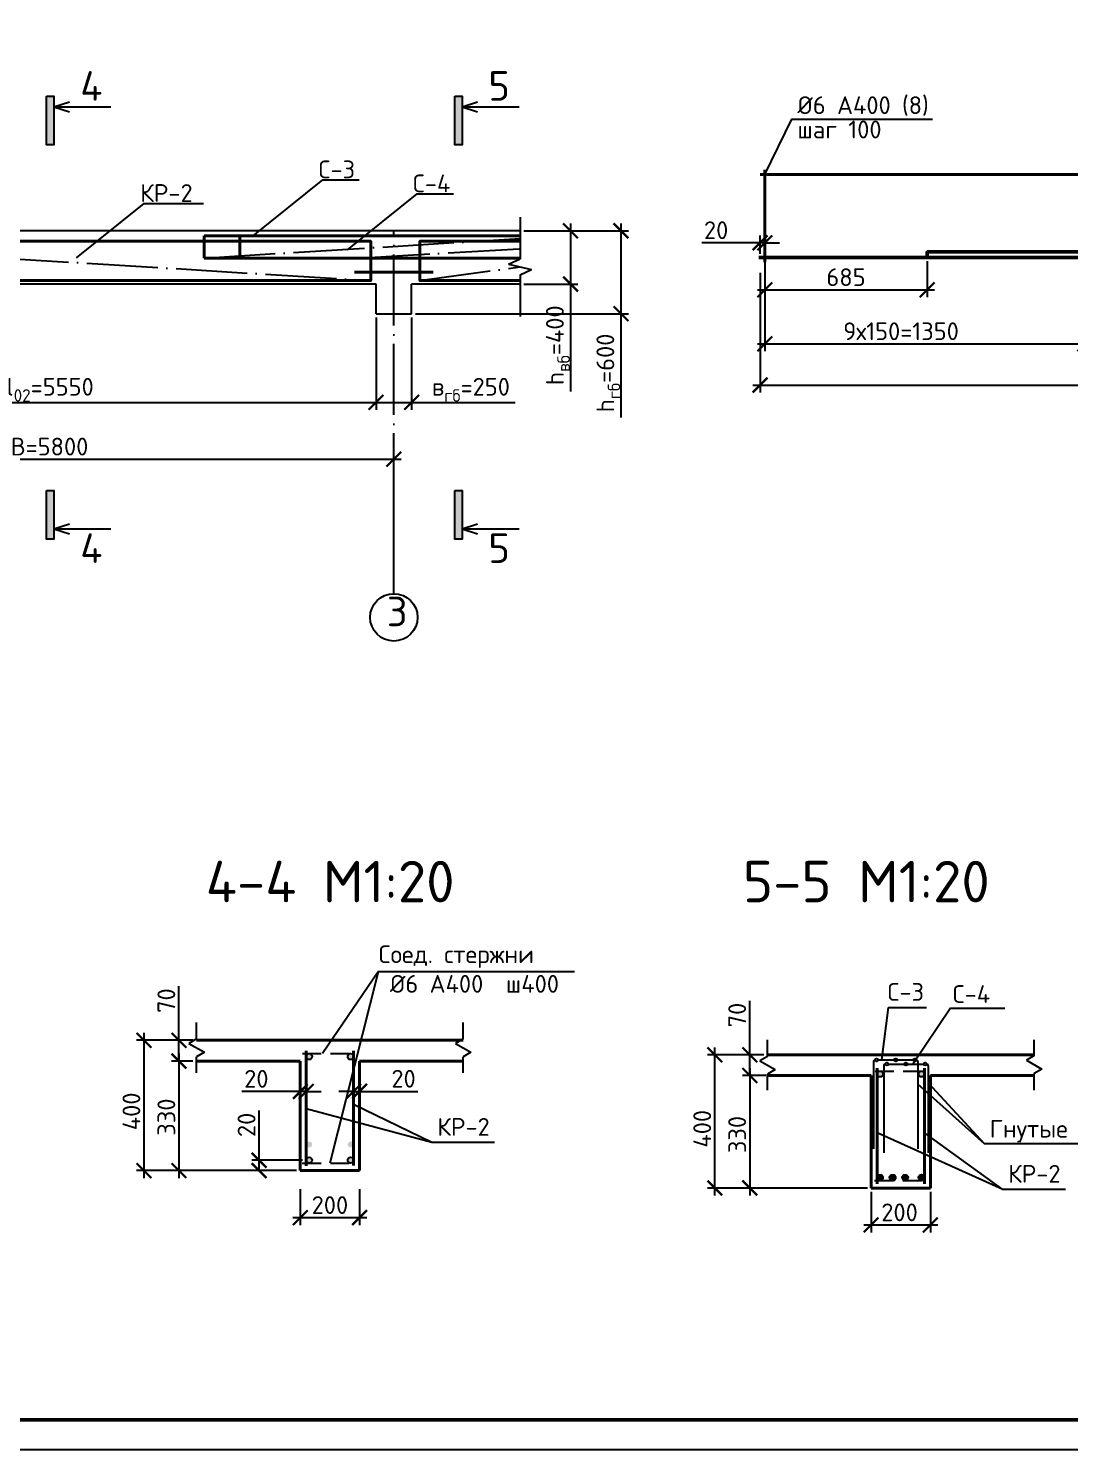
# Model space of a CAD drawing. Header units: millimetres. Extents: x -258556 to -95372, y 16759 to 83599.
# Drawn here: x -127777 to -127601.2, y 41411.4 to 41651.3 of the extents above; entities that cross this region are included whole.
import ezdxf

# ---------------------------------------------------------------- set-up
doc = ezdxf.new("R2010")
doc.units = ezdxf.units.MM
doc.header["$LTSCALE"] = 0.5
doc.linetypes.add('ACAD_ISO04W100', pattern=[30, 24, -3, 0, -3])
doc.linetypes.add('DASHED2', pattern=[9.525, 6.35, -3.175])
for name, color, linetype, lineweight in [('0.25-STAMP', 10, 'Continuous', 25), ('0.3-STAMP', 7, 'Continuous', 30), ('ТОЛСТЫЕ', 1, 'Continuous', 50), ('Толстый', 7, 'Continuous', 40), ('ТОНКИЕе', 7, 'Continuous', 25)]:
    doc.layers.add(name, color=color, linetype=linetype, lineweight=lineweight)
for name, color, linetype in [('оси', 7, 'ACAD_ISO04W100'), ('Пунктир', 7, 'DASHED2'), ('размеры', 7, 'Continuous'), ('текст', 7, 'Continuous'), ('тонкие', 7, 'Continuous'), ('Тонкий', 7, 'Continuous')]:
    doc.layers.add(name, color=color, linetype=linetype)
doc.styles.add('Наклонный3.5', font='isocpeur.ttf', dxfattribs={"height": 3})
doc.dimstyles.new('СТРОИТЕЛЬНЫЙ', dxfattribs={"dimtxt": 3.5, "dimasz": 2.5, "dimexe": 1.25, "dimexo": 0.625, "dimtad": 1, "dimdec": 0, "dimlfac": 100, "dimdsep": 46, "dimtxsty": 'Наклонный3.5', "dimblk1": 'ARCHTICK', "dimblk2": 'ARCHTICK', "dimsah": 1, "dimcen": 0, "dimdle": 1.25, "dimadec": 0, "dimazin": 0, "dimtfac": 0.75, "dimtdec": 0, "dimtmove": 0, "dimatfit": 3, "dimldrblk": 'ARCHTICK', "dimfxl": 1, "dimtolj": 1, "dimtzin": 0, "dimarcsym": 0})

# ---------------------------------------------------------------- blocks, each defined once
blk = doc.blocks.new('_ArchTick')
at = {"color": 0, "linetype": 'ByBlock', "const_width": 0.15}
blk.add_lwpolyline([(-0.5, -0.5), (0.5, 0.5)], dxfattribs=at)
blk = doc.blocks.new('*D913')
at = {"layer": 'Defpoints', "color": 0, "transparency": 16777216}
for p in [(-127828.3, 41603.17), (-127718.3, 41603.17), (-127718.3, 41588.21)]:
    blk.add_point(p, dxfattribs=at)
at = {"layer": 'Тонкий', "color": 0, "lineweight": -2, "transparency": 16777216}
for p, q in [((-127828.3, 41602.55), (-127828.3, 41586.96)), ((-127718.3, 41602.55), (-127718.3, 41586.96)), ((-127829.55, 41588.21), (-127717.05, 41588.21))]:
    blk.add_line(p, q, dxfattribs=at)
at = {"layer": 'Тонкий', "color": 0, "lineweight": -2, "transparency": 16777216, "xscale": 2.5, "yscale": 2.5, "zscale": 2.5, "rotation": 180}
blk.add_blockref('_ArchTick', (-127828.3, 41588.21), dxfattribs=at)
at = {"layer": 'Тонкий', "color": 0, "lineweight": -2, "transparency": 16777216, "xscale": 2.5, "yscale": 2.5, "zscale": 2.5}
blk.add_blockref('_ArchTick', (-127718.3, 41588.21), dxfattribs=at)
at = {"layer": 'Тонкий', "color": 0, "transparency": 16777216, "insert": (-127773.3, 41590.33), "char_height": 3, "attachment_point": 5, "style": 'Наклонный3.5'}
blk.add_mtext('\\A1;l{\\H0.7x;\\S^ 02;\\H1.42857x;=5550}', dxfattribs=at)
blk = doc.blocks.new('*D914')
at = {"layer": 'Defpoints', "color": 0, "transparency": 16777216}
for p in [(-127718.3, 41603.17), (-127712.3, 41603.17), (-127712.3, 41588.21)]:
    blk.add_point(p, dxfattribs=at)
at = {"layer": 'Тонкий', "color": 0, "lineweight": -2, "transparency": 16777216}
for p, q in [((-127718.3, 41602.55), (-127718.3, 41586.96)), ((-127712.3, 41602.55), (-127712.3, 41586.96)), ((-127719.55, 41588.21), (-127712.3, 41588.21)), ((-127712.3, 41588.21), (-127694.8, 41588.21))]:
    blk.add_line(p, q, dxfattribs=at)
at = {"layer": 'Тонкий', "color": 0, "lineweight": -2, "transparency": 16777216, "xscale": 2.5, "yscale": 2.5, "zscale": 2.5, "rotation": 180}
blk.add_blockref('_ArchTick', (-127718.3, 41588.21), dxfattribs=at)
at = {"layer": 'Тонкий', "color": 0, "lineweight": -2, "transparency": 16777216, "xscale": 2.5, "yscale": 2.5, "zscale": 2.5}
blk.add_blockref('_ArchTick', (-127712.3, 41588.21), dxfattribs=at)
at = {"layer": 'Тонкий', "color": 0, "transparency": 16777216, "insert": (-127702.3, 41590.33), "char_height": 3, "attachment_point": 5, "style": 'Наклонный3.5'}
blk.add_mtext('\\A1;в{\\H0.7x;\\S^ гб;}=250', dxfattribs=at)
blk = doc.blocks.new('*D916')
at = {"layer": 'Defpoints', "color": 0, "transparency": 16777216}
for p in [(-127715.3, 41578.62), (-127831.3, 41572.41), (-127715.3, 41567.31)]:
    blk.add_point(p, dxfattribs=at)
at = {"layer": 'Тонкий', "color": 0, "lineweight": -2, "transparency": 16777216}
for p, q in [((-127832.55, 41578.62), (-127714.05, 41578.62)), ((-127831.3, 41573.03), (-127831.3, 41579.87)), ((-127715.3, 41567.94), (-127715.3, 41579.87))]:
    blk.add_line(p, q, dxfattribs=at)
at = {"layer": 'Тонкий', "color": 0, "lineweight": -2, "transparency": 16777216, "xscale": 2.5, "yscale": 2.5, "zscale": 2.5, "rotation": 180}
blk.add_blockref('_ArchTick', (-127831.3, 41578.62), dxfattribs=at)
at = {"layer": 'Тонкий', "color": 0, "lineweight": -2, "transparency": 16777216, "xscale": 2.5, "yscale": 2.5, "zscale": 2.5}
blk.add_blockref('_ArchTick', (-127715.3, 41578.62), dxfattribs=at)
at = {"layer": 'Тонкий', "color": 0, "transparency": 16777216, "insert": (-127773.42, 41580.74), "char_height": 3, "attachment_point": 5, "style": 'Наклонный3.5'}
blk.add_mtext('\\A1;В=5800', dxfattribs=at)
blk = doc.blocks.new('*D924')
at = {"layer": 'Defpoints', "color": 0, "transparency": 16777216}
for p in [(-127694, 41617.17), (-127694, 41608.17), (-127685.47, 41608.17)]:
    blk.add_point(p, dxfattribs=at)
at = {"layer": 'размеры', "color": 0, "lineweight": -2, "transparency": 16777216}
for p, q in [((-127685.47, 41618.42), (-127685.47, 41608.17)), ((-127693.38, 41617.17), (-127684.22, 41617.17)), ((-127693.38, 41608.17), (-127684.22, 41608.17)), ((-127685.47, 41608.17), (-127685.47, 41590.02))]:
    blk.add_line(p, q, dxfattribs=at)
at = {"layer": 'размеры', "color": 0, "lineweight": -2, "transparency": 16777216, "xscale": 2.5, "yscale": 2.5, "zscale": 2.5}
for p, rotation in [((-127685.47, 41617.17), 90), ((-127685.47, 41608.17), 270)]:
    blk.add_blockref('_ArchTick', p, dxfattribs=dict(at, rotation=rotation))
at = {"layer": 'размеры', "color": 0, "transparency": 16777216, "insert": (-127687.6, 41597.85), "char_height": 3, "attachment_point": 5, "rotation": 90, "style": 'Наклонный3.5'}
blk.add_mtext('\\A1;h{\\H0.7x;\\S^ вб;}=400', dxfattribs=at)
blk = doc.blocks.new('*D925')
at = {"layer": 'Defpoints', "color": 0, "transparency": 16777216}
for p in [(-127694, 41617.17), (-127712.3, 41603.17), (-127676.96, 41603.17)]:
    blk.add_point(p, dxfattribs=at)
at = {"layer": 'размеры', "color": 0, "lineweight": -2, "transparency": 16777216}
for p, q in [((-127676.96, 41618.42), (-127676.96, 41603.17)), ((-127693.38, 41617.17), (-127675.71, 41617.17)), ((-127711.67, 41603.17), (-127675.71, 41603.17)), ((-127676.96, 41603.17), (-127676.96, 41585.67))]:
    blk.add_line(p, q, dxfattribs=at)
at = {"layer": 'размеры', "color": 0, "lineweight": -2, "transparency": 16777216, "xscale": 2.5, "yscale": 2.5, "zscale": 2.5}
for p, rotation in [((-127676.96, 41617.17), 90), ((-127676.96, 41603.17), 270)]:
    blk.add_blockref('_ArchTick', p, dxfattribs=dict(at, rotation=rotation))
at = {"layer": 'размеры', "color": 0, "transparency": 16777216, "insert": (-127679.09, 41593.17), "char_height": 3, "attachment_point": 5, "rotation": 90, "style": 'Наклонный3.5'}
blk.add_mtext('\\A1;h{\\H0.7x;\\S^ гб;}=600', dxfattribs=at)
blk = doc.blocks.new('*D933')
at = {"layer": 'Defpoints', "color": 0, "transparency": 16777216}
for p in [(-127652.24, 41478.06), (-127655.22, 41474.56), (-127652.24, 41474.56)]:
    blk.add_point(p, dxfattribs=at)
at = {"layer": 'тонкие', "color": 0, "lineweight": -2, "transparency": 16777216}
for p, q in [((-127655.22, 41478.06), (-127655.22, 41487.18)), ((-127655.22, 41474.56), (-127655.22, 41479.31)), ((-127652.86, 41478.06), (-127656.47, 41478.06)), ((-127652.86, 41474.56), (-127656.47, 41474.56))]:
    blk.add_line(p, q, dxfattribs=at)
at = {"layer": 'тонкие', "color": 0, "lineweight": -2, "transparency": 16777216, "xscale": 2.5, "yscale": 2.5, "zscale": 2.5}
for p, rotation in [((-127655.22, 41478.06), 90), ((-127655.22, 41474.56), 270)]:
    blk.add_blockref('_ArchTick', p, dxfattribs=dict(at, rotation=rotation))
at = {"layer": 'тонкие', "color": 0, "transparency": 16777216, "insert": (-127657.35, 41484.76), "char_height": 3, "attachment_point": 5, "rotation": 90, "style": 'Наклонный3.5'}
blk.add_mtext('\\A1;70', dxfattribs=at)
blk = doc.blocks.new('*D934')
at = {"layer": 'Defpoints', "color": 0, "transparency": 16777216}
for p in [(-127651.89, 41474.56), (-127655.22, 41455.56), (-127634.74, 41455.56)]:
    blk.add_point(p, dxfattribs=at)
at = {"layer": 'тонкие', "color": 0, "lineweight": -2, "transparency": 16777216}
for p, q in [((-127652.52, 41474.56), (-127656.47, 41474.56)), ((-127655.22, 41475.81), (-127655.22, 41454.31)), ((-127635.36, 41455.56), (-127656.47, 41455.56))]:
    blk.add_line(p, q, dxfattribs=at)
at = {"layer": 'тонкие', "color": 0, "lineweight": -2, "transparency": 16777216, "xscale": 2.5, "yscale": 2.5, "zscale": 2.5}
for p, rotation in [((-127655.22, 41474.56), 90), ((-127655.22, 41455.56), 270)]:
    blk.add_blockref('_ArchTick', p, dxfattribs=dict(at, rotation=rotation))
at = {"layer": 'тонкие', "color": 0, "transparency": 16777216, "insert": (-127657.35, 41464.59), "char_height": 3, "attachment_point": 5, "rotation": 90, "style": 'Наклонный3.5'}
blk.add_mtext('\\A1;330', dxfattribs=at)
blk = doc.blocks.new('*D935')
at = {"layer": 'Defpoints', "color": 0, "transparency": 16777216}
for p in [(-127661.12, 41478.06), (-127655.22, 41478.06), (-127635.99, 41455.56)]:
    blk.add_point(p, dxfattribs=at)
at = {"layer": 'тонкие', "color": 0, "lineweight": -2, "transparency": 16777216}
for p, q in [((-127661.12, 41454.31), (-127661.12, 41479.31)), ((-127655.85, 41478.06), (-127662.37, 41478.06)), ((-127636.61, 41455.56), (-127662.37, 41455.56))]:
    blk.add_line(p, q, dxfattribs=at)
at = {"layer": 'тонкие', "color": 0, "lineweight": -2, "transparency": 16777216, "xscale": 2.5, "yscale": 2.5, "zscale": 2.5}
for p, rotation in [((-127661.12, 41478.06), 90), ((-127661.12, 41455.56), 270)]:
    blk.add_blockref('_ArchTick', p, dxfattribs=dict(at, rotation=rotation))
at = {"layer": 'тонкие', "color": 0, "transparency": 16777216, "insert": (-127663.25, 41465.56), "char_height": 3, "attachment_point": 5, "rotation": 90, "style": 'Наклонный3.5'}
blk.add_mtext('\\A1;400', dxfattribs=at)
blk = doc.blocks.new('*D939')
at = {"layer": 'Defpoints', "color": 0, "transparency": 16777216}
for p in [(-127730.09, 41460.25), (-127738.04, 41458.5), (-127731.09, 41458.5)]:
    blk.add_point(p, dxfattribs=at)
at = {"layer": 'тонкие', "color": 0, "lineweight": -2, "transparency": 16777216}
for p, q in [((-127738.04, 41460.25), (-127738.04, 41468.65)), ((-127730.71, 41460.25), (-127739.29, 41460.25)), ((-127738.04, 41458.5), (-127738.04, 41461.5)), ((-127731.71, 41458.5), (-127739.29, 41458.5))]:
    blk.add_line(p, q, dxfattribs=at)
at = {"layer": 'тонкие', "color": 0, "lineweight": -2, "transparency": 16777216, "xscale": 2.5, "yscale": 2.5, "zscale": 2.5}
for p, rotation in [((-127738.04, 41460.25), 90), ((-127738.04, 41458.5), 270)]:
    blk.add_blockref('_ArchTick', p, dxfattribs=dict(at, rotation=rotation))
at = {"layer": 'тонкие', "color": 0, "transparency": 16777216, "insert": (-127740.16, 41466.22), "char_height": 3, "attachment_point": 5, "rotation": 90, "style": 'Наклонный3.5'}
blk.add_mtext('\\A1;20', dxfattribs=at)
blk = doc.blocks.new('*D940')
at = {"layer": 'Defpoints', "color": 0, "transparency": 16777216}
for p in [(-127722.09, 41471.88), (-127721.09, 41471.88), (-127721.09, 41471.88)]:
    blk.add_point(p, dxfattribs=at)
at = {"layer": 'тонкие', "color": 0, "lineweight": -2, "transparency": 16777216}
for p, q in [((-127722.09, 41472.51), (-127722.09, 41473.13)), ((-127721.09, 41472.51), (-127721.09, 41473.13)), ((-127722.09, 41471.88), (-127724.59, 41471.88)), ((-127722.09, 41471.88), (-127721.09, 41471.88)), ((-127721.09, 41471.88), (-127711.24, 41471.88))]:
    blk.add_line(p, q, dxfattribs=at)
at = {"layer": 'тонкие', "color": 0, "lineweight": -2, "transparency": 16777216, "xscale": 2.5, "yscale": 2.5, "zscale": 2.5}
blk.add_blockref('_ArchTick', (-127722.09, 41471.88), dxfattribs=at)
at = {"layer": 'тонкие', "color": 0, "lineweight": -2, "transparency": 16777216, "xscale": 2.5, "yscale": 2.5, "zscale": 2.5, "rotation": 180}
blk.add_blockref('_ArchTick', (-127721.09, 41471.88), dxfattribs=at)
at = {"layer": 'тонкие', "color": 0, "transparency": 16777216, "insert": (-127713.66, 41474.01), "char_height": 3, "attachment_point": 5, "style": 'Наклонный3.5'}
blk.add_mtext('\\A1;20', dxfattribs=at)
blk = doc.blocks.new('*D941')
at = {"layer": 'Defpoints', "color": 0, "transparency": 16777216}
for p in [(-127731.09, 41471.86), (-127731.09, 41471.86), (-127730.09, 41471.86)]:
    blk.add_point(p, dxfattribs=at)
at = {"layer": 'тонкие', "color": 0, "lineweight": -2, "transparency": 16777216}
for p, q in [((-127731.09, 41472.49), (-127731.09, 41473.11)), ((-127730.09, 41472.49), (-127730.09, 41473.11)), ((-127731.09, 41471.86), (-127740.94, 41471.86)), ((-127730.09, 41471.86), (-127731.09, 41471.86)), ((-127730.09, 41471.86), (-127727.59, 41471.86))]:
    blk.add_line(p, q, dxfattribs=at)
at = {"layer": 'тонкие', "color": 0, "lineweight": -2, "transparency": 16777216, "xscale": 2.5, "yscale": 2.5, "zscale": 2.5}
blk.add_blockref('_ArchTick', (-127731.09, 41471.86), dxfattribs=at)
at = {"layer": 'тонкие', "color": 0, "lineweight": -2, "transparency": 16777216, "xscale": 2.5, "yscale": 2.5, "zscale": 2.5, "rotation": 180}
blk.add_blockref('_ArchTick', (-127730.09, 41471.86), dxfattribs=at)
at = {"layer": 'тонкие', "color": 0, "transparency": 16777216, "insert": (-127738.51, 41473.99), "char_height": 3, "width": 5.7, "attachment_point": 5, "style": 'Наклонный3.5'}
blk.add_mtext('\\A1;20', dxfattribs=at)
blk = doc.blocks.new('*D942')
at = {"layer": 'Defpoints', "color": 0, "transparency": 16777216}
for p in [(-127748.59, 41480.5), (-127751.58, 41477), (-127748.59, 41477)]:
    blk.add_point(p, dxfattribs=at)
at = {"layer": 'тонкие', "color": 0, "lineweight": -2, "transparency": 16777216}
for p, q in [((-127751.58, 41480.5), (-127751.58, 41489.62)), ((-127751.58, 41477), (-127751.58, 41481.75)), ((-127749.21, 41480.5), (-127752.83, 41480.5)), ((-127749.21, 41477), (-127752.83, 41477))]:
    blk.add_line(p, q, dxfattribs=at)
at = {"layer": 'тонкие', "color": 0, "lineweight": -2, "transparency": 16777216, "xscale": 2.5, "yscale": 2.5, "zscale": 2.5}
for p, rotation in [((-127751.58, 41480.5), 90), ((-127751.58, 41477), 270)]:
    blk.add_blockref('_ArchTick', p, dxfattribs=dict(at, rotation=rotation))
at = {"layer": 'тонкие', "color": 0, "transparency": 16777216, "insert": (-127753.7, 41487.2), "char_height": 3, "attachment_point": 5, "rotation": 90, "style": 'Наклонный3.5'}
blk.add_mtext('\\A1;70', dxfattribs=at)
blk = doc.blocks.new('*D943')
at = {"layer": 'Defpoints', "color": 0, "transparency": 16777216}
for p in [(-127748.59, 41477), (-127751.58, 41458.5), (-127731.09, 41458.5)]:
    blk.add_point(p, dxfattribs=at)
at = {"layer": 'тонкие', "color": 0, "lineweight": -2, "transparency": 16777216}
for p, q in [((-127749.21, 41477), (-127752.83, 41477)), ((-127751.58, 41478.25), (-127751.58, 41457.25)), ((-127731.71, 41458.5), (-127752.83, 41458.5))]:
    blk.add_line(p, q, dxfattribs=at)
at = {"layer": 'тонкие', "color": 0, "lineweight": -2, "transparency": 16777216, "xscale": 2.5, "yscale": 2.5, "zscale": 2.5}
for p, rotation in [((-127751.58, 41477), 90), ((-127751.58, 41458.5), 270)]:
    blk.add_blockref('_ArchTick', p, dxfattribs=dict(at, rotation=rotation))
at = {"layer": 'тонкие', "color": 0, "transparency": 16777216, "insert": (-127753.7, 41467.53), "char_height": 3, "attachment_point": 5, "rotation": 90, "style": 'Наклонный3.5'}
blk.add_mtext('\\A1;330', dxfattribs=at)
blk = doc.blocks.new('*D944')
at = {"layer": 'Defpoints', "color": 0, "transparency": 16777216}
for p in [(-127757.47, 41480.5), (-127751.31, 41480.5), (-127731.09, 41458.5)]:
    blk.add_point(p, dxfattribs=at)
at = {"layer": 'тонкие', "color": 0, "lineweight": -2, "transparency": 16777216}
for p, q in [((-127757.47, 41457.25), (-127757.47, 41481.75)), ((-127751.93, 41480.5), (-127758.72, 41480.5)), ((-127731.71, 41458.5), (-127758.72, 41458.5))]:
    blk.add_line(p, q, dxfattribs=at)
at = {"layer": 'тонкие', "color": 0, "lineweight": -2, "transparency": 16777216, "xscale": 2.5, "yscale": 2.5, "zscale": 2.5}
for p, rotation in [((-127757.47, 41480.5), 90), ((-127757.47, 41458.5), 270)]:
    blk.add_blockref('_ArchTick', p, dxfattribs=dict(at, rotation=rotation))
at = {"layer": 'тонкие', "color": 0, "transparency": 16777216, "insert": (-127759.6, 41468.5), "char_height": 3, "attachment_point": 5, "rotation": 90, "style": 'Наклонный3.5'}
blk.add_mtext('\\A1;400', dxfattribs=at)
blk = doc.blocks.new('*D945')
at = {"layer": 'Defpoints', "color": 0, "transparency": 16777216}
for p in [(-127731.09, 41456), (-127721.09, 41456), (-127721.09, 41450.56)]:
    blk.add_point(p, dxfattribs=at)
at = {"layer": 'тонкие', "color": 0, "lineweight": -2, "transparency": 16777216}
for p, q in [((-127731.09, 41455.37), (-127731.09, 41449.31)), ((-127721.09, 41455.37), (-127721.09, 41449.31)), ((-127732.34, 41450.56), (-127719.84, 41450.56))]:
    blk.add_line(p, q, dxfattribs=at)
at = {"layer": 'тонкие', "color": 0, "lineweight": -2, "transparency": 16777216, "xscale": 2.5, "yscale": 2.5, "zscale": 2.5, "rotation": 180}
blk.add_blockref('_ArchTick', (-127731.09, 41450.56), dxfattribs=at)
at = {"layer": 'тонкие', "color": 0, "lineweight": -2, "transparency": 16777216, "xscale": 2.5, "yscale": 2.5, "zscale": 2.5}
blk.add_blockref('_ArchTick', (-127721.09, 41450.56), dxfattribs=at)
at = {"layer": 'тонкие', "color": 0, "transparency": 16777216, "insert": (-127726.09, 41452.68), "char_height": 3, "attachment_point": 5, "style": 'Наклонный3.5'}
blk.add_mtext('\\A1;200', dxfattribs=at)
blk = doc.blocks.new('*D958')
at = {"layer": 'Defpoints', "color": 0, "transparency": 16777216}
for p in [(-127652.68, 41618.68), (-127598.68, 41618.68), (-127598.68, 41598.08)]:
    blk.add_point(p, dxfattribs=at)
at = {"layer": 'тонкие', "color": 0, "lineweight": -2, "transparency": 16777216}
for p, q in [((-127652.68, 41618.06), (-127652.68, 41596.83)), ((-127598.68, 41618.06), (-127598.68, 41596.83)), ((-127653.93, 41598.08), (-127597.43, 41598.08))]:
    blk.add_line(p, q, dxfattribs=at)
at = {"layer": 'тонкие', "color": 0, "lineweight": -2, "transparency": 16777216, "xscale": 2.5, "yscale": 2.5, "zscale": 2.5, "rotation": 180}
blk.add_blockref('_ArchTick', (-127652.68, 41598.08), dxfattribs=at)
at = {"layer": 'тонкие', "color": 0, "lineweight": -2, "transparency": 16777216, "xscale": 2.5, "yscale": 2.5, "zscale": 2.5}
blk.add_blockref('_ArchTick', (-127598.68, 41598.08), dxfattribs=at)
at = {"layer": 'тонкие', "color": 0, "transparency": 16777216, "insert": (-127629.69, 41600.21), "char_height": 3, "width": 22.4, "attachment_point": 5, "style": 'Наклонный3.5'}
blk.add_mtext('\\A1;9х150=1350', dxfattribs=at)
blk = doc.blocks.new('*D962')
at = {"layer": 'Defpoints', "color": 0, "transparency": 16777216}
for p in [(-127653.48, 41615.15), (-127652.68, 41615.15), (-127653.48, 41612.68)]:
    blk.add_point(p, dxfattribs=at)
at = {"layer": 'тонкие', "color": 0, "lineweight": -2, "transparency": 16777216}
for p, q in [((-127653.48, 41613.31), (-127653.48, 41616.4)), ((-127652.68, 41615.77), (-127652.68, 41616.4)), ((-127653.48, 41615.15), (-127663.33, 41615.15)), ((-127652.68, 41615.15), (-127653.48, 41615.15)), ((-127652.68, 41615.15), (-127650.18, 41615.15))]:
    blk.add_line(p, q, dxfattribs=at)
at = {"layer": 'тонкие', "color": 0, "lineweight": -2, "transparency": 16777216, "xscale": 2.5, "yscale": 2.5, "zscale": 2.5}
blk.add_blockref('_ArchTick', (-127653.48, 41615.15), dxfattribs=at)
at = {"layer": 'тонкие', "color": 0, "lineweight": -2, "transparency": 16777216, "xscale": 2.5, "yscale": 2.5, "zscale": 2.5, "rotation": 180}
blk.add_blockref('_ArchTick', (-127652.68, 41615.15), dxfattribs=at)
at = {"layer": 'тонкие', "color": 0, "transparency": 16777216, "insert": (-127660.9, 41617.27), "char_height": 3, "attachment_point": 5, "style": 'Наклонный3.5'}
blk.add_mtext('\\A1;20', dxfattribs=at)
blk = doc.blocks.new('*D963')
at = {"layer": 'Defpoints', "color": 0, "transparency": 16777216}
for p in [(-127426.28, 41612.68), (-127653.48, 41610.68), (-127426.28, 41591.13)]:
    blk.add_point(p, dxfattribs=at)
at = {"layer": 'тонкие', "color": 0, "lineweight": -2, "transparency": 16777216}
for p, q in [((-127426.28, 41612.06), (-127426.28, 41589.88)), ((-127653.48, 41610.06), (-127653.48, 41589.88)), ((-127654.73, 41591.13), (-127425.03, 41591.13))]:
    blk.add_line(p, q, dxfattribs=at)
at = {"layer": 'тонкие', "color": 0, "lineweight": -2, "transparency": 16777216, "xscale": 2.5, "yscale": 2.5, "zscale": 2.5, "rotation": 180}
blk.add_blockref('_ArchTick', (-127653.48, 41591.13), dxfattribs=at)
at = {"layer": 'тонкие', "color": 0, "lineweight": -2, "transparency": 16777216, "xscale": 2.5, "yscale": 2.5, "zscale": 2.5}
blk.add_blockref('_ArchTick', (-127426.28, 41591.13), dxfattribs=at)
at = {"layer": 'тонкие', "color": 0, "transparency": 16777216, "insert": (-127541.55, 41593.25), "char_height": 3, "attachment_point": 5, "style": 'Наклонный3.5'}
blk.add_mtext('\\A1;5480', dxfattribs=at)
blk = doc.blocks.new('*D973')
at = {"layer": 'Defpoints', "color": 0, "transparency": 16777216}
for p in [(-127652.68, 41612.68), (-127625.28, 41612.68), (-127625.28, 41607.21)]:
    blk.add_point(p, dxfattribs=at)
at = {"layer": 'размеры', "color": 0, "lineweight": -2, "transparency": 16777216}
for p, q in [((-127652.68, 41612.06), (-127652.68, 41605.96)), ((-127625.28, 41612.06), (-127625.28, 41605.96)), ((-127653.93, 41607.21), (-127624.03, 41607.21))]:
    blk.add_line(p, q, dxfattribs=at)
at = {"layer": 'размеры', "color": 0, "lineweight": -2, "transparency": 16777216, "xscale": 2.5, "yscale": 2.5, "zscale": 2.5, "rotation": 180}
blk.add_blockref('_ArchTick', (-127652.68, 41607.21), dxfattribs=at)
at = {"layer": 'размеры', "color": 0, "lineweight": -2, "transparency": 16777216, "xscale": 2.5, "yscale": 2.5, "zscale": 2.5}
blk.add_blockref('_ArchTick', (-127625.28, 41607.21), dxfattribs=at)
at = {"layer": 'размеры', "color": 0, "transparency": 16777216, "insert": (-127638.98, 41609.34), "char_height": 3, "attachment_point": 5, "style": 'Наклонный3.5'}
blk.add_mtext('\\A1;685', dxfattribs=at)
blk = doc.blocks.new('*D985')
at = {"layer": 'Defpoints', "color": 0, "transparency": 16777216}
for p in [(-127634.74, 41455.56), (-127624.74, 41455.56), (-127624.74, 41449.32)]:
    blk.add_point(p, dxfattribs=at)
at = {"layer": 'тонкие', "color": 0, "lineweight": -2, "transparency": 16777216}
for p, q in [((-127634.74, 41454.93), (-127634.74, 41448.07)), ((-127624.74, 41454.93), (-127624.74, 41448.07)), ((-127635.99, 41449.32), (-127623.49, 41449.32))]:
    blk.add_line(p, q, dxfattribs=at)
at = {"layer": 'тонкие', "color": 0, "lineweight": -2, "transparency": 16777216, "xscale": 2.5, "yscale": 2.5, "zscale": 2.5, "rotation": 180}
blk.add_blockref('_ArchTick', (-127634.74, 41449.32), dxfattribs=at)
at = {"layer": 'тонкие', "color": 0, "lineweight": -2, "transparency": 16777216, "xscale": 2.5, "yscale": 2.5, "zscale": 2.5}
blk.add_blockref('_ArchTick', (-127624.74, 41449.32), dxfattribs=at)
at = {"layer": 'тонкие', "color": 0, "transparency": 16777216, "insert": (-127629.94, 41451.45), "char_height": 3, "attachment_point": 5, "style": 'Наклонный3.5'}
blk.add_mtext('\\A1;200', dxfattribs=at)

msp = doc.modelspace()

# ---------------------------------------------------------------- hatches: boundary and pattern name
at = {"layer": 'тонкие'}
h = msp.add_hatch(color=7, dxfattribs=at)
h.dxf.hatch_style = 1
edge = h.paths.add_edge_path()
edge.add_arc((-127729.58386, 41477.7455), 0.5, 0, 360)
edge = h.paths.add_edge_path()
edge.add_arc((-127722.58967, 41477.7455), 0.5, 0, 360)
h = msp.add_hatch(color=7, dxfattribs=at)
h.dxf.hatch_style = 1
h.paths.add_polyline_path([(-127633.593, 41477.1844, 1), (-127634.093, 41477.1844, 1)])
h.paths.add_polyline_path([(-127631.85696, 41476.48599, 1), (-127632.35696, 41476.48599, 1)])
h.paths.add_polyline_path([(-127630.343, 41477.1844, 1), (-127630.843, 41477.1844)])
h.paths.add_polyline_path([(-127630.843, 41477.1844, 1), (-127630.343, 41477.1844)])
h.paths.add_polyline_path([(-127628.60696, 41476.48599, 1), (-127629.10696, 41476.48599)])
h.paths.add_polyline_path([(-127628.60696, 41476.48599), (-127629.10696, 41476.48599, 1)])
h.paths.add_polyline_path([(-127627.593, 41477.1844, 1), (-127627.093, 41477.1844, 1)])
h.paths.add_polyline_path([(-127625.35696, 41476.48599, 1), (-127625.85696, 41476.48599, 1)])
h = msp.add_hatch(color=7, dxfattribs=at)
h.dxf.hatch_style = 1
h.paths.add_polyline_path([(-127632.737, 41474.80833, 1), (-127633.737, 41474.80833, 1)])
h.paths.add_polyline_path([(-127626.737, 41474.80833, 1), (-127625.737, 41474.80833, 1)])
h = msp.add_hatch(color=7, dxfattribs=at)
h.dxf.hatch_style = 1
edge = h.paths.add_edge_path()
edge.add_arc((-127729.58967, 41462.90196), 0.5, 0, 360)
edge = h.paths.add_edge_path()
edge.add_arc((-127722.58641, 41462.90196), 0.5, 0, 360)
h = msp.add_hatch(color=7, dxfattribs=at)
h.dxf.hatch_style = 1
edge = h.paths.add_edge_path()
edge.add_arc((-127729.58967, 41460.2455), 0.5, 0, 360)
edge = h.paths.add_edge_path()
edge.add_arc((-127722.58641, 41460.2455), 0.5, 0, 360)
h = msp.add_hatch(color=7, dxfattribs=at)
h.dxf.hatch_style = 1
h.paths.add_polyline_path([(-127633.737, 41457.30833, 1), (-127632.737, 41457.30833, 1)])
h = msp.add_hatch(color=7, dxfattribs=at)
h.dxf.hatch_style = 1
h.paths.add_polyline_path([(-127630.61009, 41457.30833, 1), (-127631.61009, 41457.30833, 1)])
h = msp.add_hatch(color=7, dxfattribs=at)
h.dxf.hatch_style = 1
h.paths.add_polyline_path([(-127628.48629, 41457.30833, 1), (-127629.48629, 41457.30833, 1)])
h = msp.add_hatch(color=7, dxfattribs=at)
h.dxf.hatch_style = 1
h.paths.add_polyline_path([(-127625.737, 41457.31534, 1), (-127626.737, 41457.31534, 1)])
at = {"layer": 'Тонкий'}
h = msp.add_hatch(color=7, dxfattribs=at)
h.dxf.hatch_style = 1
h.paths.add_polyline_path([(-127773.90807, 41631.66731), (-127772.66721, 41631.66731), (-127772.66721, 41639.87783), (-127773.90807, 41639.87783)])
h = msp.add_hatch(color=7, dxfattribs=at)
h.dxf.hatch_style = 1
h.paths.add_polyline_path([(-127705.01658, 41631.66731), (-127703.77572, 41631.66731), (-127703.77572, 41639.87783), (-127705.01658, 41639.87783)])
h = msp.add_hatch(color=7, dxfattribs=at)
h.dxf.hatch_style = 1
h.paths.add_polyline_path([(-127773.90807, 41565.1097), (-127772.66721, 41565.1097), (-127772.66721, 41573.32022), (-127773.90807, 41573.32022)])
h = msp.add_hatch(color=7, dxfattribs=at)
h.dxf.hatch_style = 1
h.paths.add_polyline_path([(-127705.01658, 41565.1097), (-127703.77572, 41565.1097), (-127703.77572, 41573.32022), (-127705.01658, 41573.32022)])

# ---------------------------------------------------------------- linework, layer by layer
at = {"layer": '0.25-STAMP', "color": 7}
msp.add_lwpolyline([(-127994.22469, 41411.39759), (-127153.22469, 41411.39759), (-127153.22469, 42005.39759), (-127994.22469, 42005.39759), (-127994.22469, 41411.39759)], dxfattribs=at)
at = {"layer": '0.3-STAMP', "color": 7, "lineweight": 50}
msp.add_lwpolyline([(-127974.22469, 41416.39759), (-127158.22469, 41416.39759), (-127158.22469, 42000.39759), (-127974.22469, 42000.39759), (-127974.22469, 41416.39759)], dxfattribs=at)
at = {"layer": 'оси', "color": 7}
msp.add_line((-127715.3, 41555.89947), (-127715.3, 41617.17278), dxfattribs=at)
at = {"layer": 'Пунктир', "color": 7}
for p, q in [((-127730.73619, 41478.2455), (-127721.40872, 41478.2455)), ((-127634.08269, 41475.30833), (-127625.34608, 41475.30833)), ((-127730.7665, 41459.7455), (-127721.44907, 41459.7455)), ((-127634.16062, 41456.80833), (-127625.29485, 41456.80833))]:
    msp.add_line(p, q, dxfattribs=at)
at = {"layer": 'текст', "color": 7}
msp.add_line((-127684.78466, 41492.04962), (-127717.93875, 41492.04962), dxfattribs=at)
at = {"layer": 'ТОЛСТЫЕ', "color": 7}
for points in [[(-127653.67932, 41612.68247), (-127625.27932, 41612.68247), (-127625.27932, 41613.61677), (-127454.47932, 41613.61677)], [(-127652.67932, 41612.68247), (-127625.27932, 41612.68247), (-127625.27932, 41613.61677)], [(-127652.67932, 41612.68247), (-127598.67932, 41612.68247)], [(-127652.67932, 41612.68247), (-127638.97932, 41612.68247)]]:
    msp.add_lwpolyline(points, dxfattribs=at)
at = {"layer": 'Толстый', "color": 7}
for p, q in [((-127653.47932, 41626.68247), (-127426.27932, 41626.68247)), ((-127652.67932, 41611.88247), (-127652.67932, 41627.48247)), ((-127747.3, 41616.32679), (-127694.00105, 41616.32679)), ((-127747.3, 41616.32679), (-127715.3, 41616.32679)), ((-127747.3, 41616.32679), (-127747.3, 41612.57595)), ((-127741.3, 41616.32679), (-127694.00105, 41616.32679)), ((-127741.3, 41616.32679), (-127741.3, 41612.57595)), ((-127747.3, 41612.57595), (-127694.00105, 41612.57595)), ((-127747.3, 41612.57595), (-127715.3, 41612.57595)), ((-127741.3, 41612.57595), (-127694.00105, 41612.57595)), ((-127426.27932, 41612.68247), (-127653.47932, 41612.68247)), ((-127721.91692, 41610.16893), (-127715.3, 41610.16893)), ((-127715.3, 41610.16893), (-127708.68307, 41610.16893)), ((-127703.58967, 41480.4955), (-127748.58967, 41480.4955)), ((-127731.08967, 41476.9955), (-127748.58967, 41476.9955)), ((-127731.08967, 41458.4955), (-127731.08967, 41476.9955)), ((-127730.08967, 41478.7455), (-127730.08967, 41459.31176)), ((-127722.08967, 41459.36534), (-127722.08967, 41478.7455)), ((-127721.08967, 41458.4955), (-127721.08967, 41476.9955)), ((-127721.08967, 41476.9955), (-127703.58967, 41476.9955)), ((-127607.237, 41478.05833), (-127652.237, 41478.05833)), ((-127634.737, 41474.55833), (-127652.237, 41474.55833)), ((-127634.737, 41455.55833), (-127634.737, 41474.55833)), ((-127633.737, 41475.80833), (-127633.737, 41456.25754)), ((-127625.737, 41456.25754), (-127625.737, 41475.80833)), ((-127624.737, 41455.55833), (-127624.737, 41474.55833)), ((-127624.737, 41474.55833), (-127607.237, 41474.55833)), ((-127731.08967, 41458.4955), (-127721.08967, 41458.4955)), ((-127634.737, 41455.55833), (-127624.737, 41455.55833))]:
    msp.add_line(p, q, dxfattribs=at)
msp.add_lwpolyline([(-127827.39084, 41615.40121), (-127719.20447, 41615.40121), (-127719.20447, 41608.76939), (-127827.39084, 41608.76939)], close=True, dxfattribs=at)
msp.add_lwpolyline([(-127694.00105, 41608.76939), (-127710.91001, 41608.76939), (-127710.91001, 41615.40121), (-127694.00105, 41615.40121)], dxfattribs=at)
at = {"layer": 'тонкие', "color": 7}
for p, q in [((-127717.93875, 41492.04962), (-127727.32365, 41478.2455)), ((-127631.84471, 41486.02485), (-127632.96224, 41477.1844)), ((-127631.84471, 41486.02485), (-127625.41613, 41486.02485)), ((-127621.3388, 41485.92278), (-127627.71475, 41476.48599)), ((-127621.3388, 41485.92278), (-127612.18445, 41485.92278)), ((-127748.58967, 41480.7254), (-127748.58967, 41483.4955)), ((-127703.58967, 41480.7254), (-127703.58967, 41483.4955)), ((-127748.58967, 41480.7254), (-127749.88971, 41479.97715)), ((-127749.88971, 41479.97715), (-127747.27972, 41478.49799)), ((-127703.58967, 41480.7254), (-127704.88971, 41479.97715)), ((-127704.88971, 41479.97715), (-127702.27972, 41478.49799)), ((-127652.237, 41477.78824), (-127652.237, 41480.55833)), ((-127607.237, 41477.88051), (-127607.237, 41480.55833)), ((-127747.27972, 41478.49799), (-127748.58967, 41477.72988)), ((-127748.58967, 41474.9955), (-127748.58967, 41477.72988)), ((-127702.27972, 41478.49799), (-127703.58967, 41477.72988)), ((-127703.58967, 41474.9955), (-127703.58967, 41477.72988)), ((-127652.237, 41477.78824), (-127653.53705, 41477.03999)), ((-127653.53705, 41477.03999), (-127650.92705, 41475.56083)), ((-127634.343, 41476.9344), (-127634.343, 41462.1844)), ((-127633.593, 41477.1844), (-127627.593, 41477.1844)), ((-127626.843, 41476.9344), (-127626.843, 41462.1844)), ((-127607.237, 41477.88051), (-127608.53705, 41477.13226)), ((-127608.53705, 41477.13226), (-127605.92705, 41475.6531)), ((-127650.92705, 41475.56083), (-127652.237, 41474.79272)), ((-127652.237, 41472.05833), (-127652.237, 41474.79272)), ((-127632.60696, 41476.23599), (-127632.60696, 41461.48599)), ((-127631.85696, 41476.48599), (-127625.85696, 41476.48599)), ((-127625.10696, 41476.23599), (-127625.10696, 41461.48599)), ((-127605.92705, 41475.6531), (-127607.237, 41474.88499)), ((-127607.237, 41472.05833), (-127607.237, 41474.88499)), ((-127615.58114, 41463.03474), (-127626.843, 41473.10413)), ((-127625.10696, 41473.30731), (-127615.58114, 41463.03474)), ((-127708.87753, 41463.2495), (-127722.08967, 41469.64906)), ((-127708.87753, 41463.2495), (-127730.08967, 41468.94557)), ((-127612.52486, 41455.33077), (-127633.737, 41464.85305)), ((-127612.52486, 41455.33077), (-127625.737, 41464.89635)), ((-127698.28769, 41463.2495), (-127708.87753, 41463.2495)), ((-127584.48973, 41463.03474), (-127615.58114, 41463.03474)), ((-127601.93503, 41455.33077), (-127612.52486, 41455.33077))]:
    msp.add_line(p, q, dxfattribs=at)
for centre, radius in [((-127729.58967, 41477.7455), 0.5), ((-127722.58967, 41477.7455), 0.5), ((-127633.843, 41477.1844), 0.25), ((-127630.593, 41477.1844), 0.25), ((-127627.343, 41477.1844), 0.25), ((-127633.237, 41474.80833), 0.5), ((-127632.10696, 41476.48599), 0.25), ((-127628.85696, 41476.48599), 0.25), ((-127626.237, 41474.80833), 0.5), ((-127625.60696, 41476.48599), 0.25), ((-127729.58967, 41460.2455), 0.5), ((-127722.58967, 41460.24649), 0.5), ((-127633.237, 41457.30833), 0.5), ((-127631.11009, 41457.30833), 0.5), ((-127628.98629, 41457.30833), 0.5), ((-127626.237, 41457.31534), 0.5)]:
    msp.add_circle(centre, radius, dxfattribs=at)
for centre, start, end in [((-127634.093, 41476.9344), 90, 180), ((-127627.093, 41476.9344), 0, 90), ((-127632.35696, 41476.23599), 90, 180), ((-127625.35696, 41476.23599), 0, 90)]:
    msp.add_arc(centre, 0.25, start, end, dxfattribs=at)
at = {"layer": 'ТОНКИЕе', "color": 7}
for points in [[(-127652.67932, 41626.68247), (-127648.15067, 41636.03024), (-127624.35741, 41636.03024)], [(-127717.93875, 41492.04962), (-127726.10779, 41459.7455)]]:
    msp.add_lwpolyline(points, dxfattribs=at)
at = {"layer": 'Тонкий', "color": 7}
for p, q in [((-127772.66721, 41638.10274), (-127770.05813, 41638.94214)), ((-127772.66721, 41638.10274), (-127763.04549, 41638.10274)), ((-127772.66721, 41638.10274), (-127770.05813, 41637.26333)), ((-127703.77572, 41638.10274), (-127701.16664, 41638.94214)), ((-127703.77572, 41638.10274), (-127694.154, 41638.10274)), ((-127703.77572, 41638.10274), (-127701.16664, 41637.26333)), ((-127727.35871, 41625.77648), (-127739.09988, 41616.32679)), ((-127727.35871, 41625.77648), (-127721.1808, 41625.77648)), ((-127711.43359, 41623.41272), (-127723.17475, 41613.96303)), ((-127711.43359, 41623.41272), (-127705.25568, 41623.41272)), ((-127757.47613, 41621.78512), (-127768.89416, 41612.5955)), ((-127757.47613, 41621.78512), (-127747.4517, 41621.78512)), ((-127694.00105, 41619.49077), (-127694.00105, 41612.44137)), ((-127694.00105, 41617.17278), (-127950.3, 41617.17278)), ((-127695.93976, 41611.53246), (-127694.00105, 41612.44137)), ((-127695.93972, 41611.53248), (-127692.06234, 41610.64906)), ((-127694.00105, 41609.74014), (-127692.06234, 41610.64906)), ((-127694.00105, 41609.74014), (-127694.00105, 41602.69077)), ((-127718.3, 41608.17278), (-127828.3, 41608.17278)), ((-127718.3, 41603.17278), (-127718.3, 41608.17278)), ((-127694.00105, 41608.17278), (-127712.3, 41608.17278)), ((-127712.3, 41603.17278), (-127712.3, 41608.17278)), ((-127718.3, 41603.17278), (-127712.3, 41603.17278)), ((-127772.66721, 41566.86018), (-127770.05813, 41567.69958)), ((-127772.66721, 41566.86018), (-127763.04549, 41566.86018)), ((-127772.66721, 41566.86018), (-127770.05813, 41566.02077)), ((-127703.77572, 41566.86018), (-127701.16664, 41567.69958)), ((-127703.77572, 41566.86018), (-127694.154, 41566.86018)), ((-127703.77572, 41566.86018), (-127701.16664, 41566.02077))]:
    msp.add_line(p, q, dxfattribs=at)
at = {"layer": 'Тонкий', "color": 7, "linetype": 'ACAD_ISO04W100'}
for p, q in [((-127827.39084, 41615.40121), (-127719.20447, 41608.76939)), ((-127747.3, 41612.57595), (-127694.00105, 41615.86055)), ((-127721.21407, 41612.57595), (-127694.00105, 41614.15743)), ((-127710.91001, 41608.76939), (-127694.00103, 41611.09077))]:
    msp.add_line(p, q, dxfattribs=at)
at = {"layer": 'Тонкий', "color": 7}
for points in [[(-127773.90807, 41639.87783), (-127772.66721, 41639.87783), (-127772.66721, 41631.66731), (-127773.90807, 41631.66731)], [(-127705.01658, 41639.87783), (-127703.77572, 41639.87783), (-127703.77572, 41631.66731), (-127705.01658, 41631.66731)], [(-127773.90807, 41573.32022), (-127772.66721, 41573.32022), (-127772.66721, 41565.1097), (-127773.90807, 41565.1097)], [(-127705.01658, 41573.32022), (-127703.77572, 41573.32022), (-127703.77572, 41565.1097), (-127705.01658, 41565.1097)]]:
    msp.add_lwpolyline(points, close=True, dxfattribs=at)
msp.add_circle((-127715.3, 41551.89947), 4, dxfattribs=at)

# ---------------------------------------------------------------- texts
at = {"layer": 'текст', "color": 7, "insert": (-127719.77025, 41496.52883), "char_height": 3, "attachment_point": 1, "style": 'Наклонный3.5'}
msp.add_mtext_dynamic_manual_height_columns(' Соед. стержни \\P  %%C6 А400  ш400 ', width=48.3720784, gutter_width=17.5, heights=[0], dxfattribs=at)
at = {"layer": 'тонкие', "color": 7, "char_height": 3, "attachment_point": 1, "style": 'Наклонный3.5'}
for s, width, gutter_width, insert in [('С-3', 11.5665716, 25, (-127631.96992, 41490.16782)), ('С-4', 11.5665716, 25, (-127620.95622, 41489.80958)), ('КР-2', 10.7811866, 17.5, (-127707.97349, 41467.38129)), ('Гнутые сетки', 29.7574801, 17.5, (-127614.72964, 41467.06804)), ('КР-2', 10.7811866, 17.5, (-127611.62083, 41459.46255))]:
    msp.add_mtext_dynamic_manual_height_columns(s, width=width, gutter_width=gutter_width, heights=[0], dxfattribs=dict(at, insert=insert))
at = {"layer": 'ТОНКИЕе', "color": 7, "char_height": 3, "attachment_point": 1, "style": 'Наклонный3.5'}
for s, width, insert in [('%%C6 А400 (8)', 22.8718699, (-127647.17869, 41639.87838)), ('шаг 100', 20.2145481, (-127647.17869, 41635.77415))]:
    msp.add_mtext_dynamic_manual_height_columns(s, width=width, gutter_width=15, heights=[0], dxfattribs=dict(at, insert=insert))
at = {"layer": 'Тонкий', "color": 7, "style": 'Наклонный3.5'}
for s, height, p in [('4', 5, (-127768.23693, 41639.13511)), ('5', 5, (-127699.34544, 41639.13511)), ('С-3', 3, (-127728.00303, 41626.04146)), ('С-4', 3, (-127712.07791, 41623.6777)), ('КР-2', 3, (-127758.12046, 41622.0501)), ('4', 5, (-127768.23693, 41561.09365)), ('5', 5, (-127699.34544, 41561.09365)), ('3', 5, (-127716.49798, 41550.39981))]:
    msp.add_text(s, height=height, dxfattribs=at).set_placement(p)
at = {"layer": 'Тонкий', "color": 7, "char_height": 7, "attachment_point": 1, "style": 'Наклонный3.5'}
for s, insert in [(' 4-4 М1:20', (-127751.49962, 41510.79996)), (' 5-5 М1:20', (-127660.8313, 41510.79996))]:
    msp.add_mtext_dynamic_manual_height_columns(s, width=183.1315124, gutter_width=50, heights=[0], dxfattribs=dict(at, insert=insert))

# ---------------------------------------------------------------- dimensions: what is measured, and where the dimension line sits
at = {"layer": 'размеры', "color": 7}
for base, p2, text, picture, middle in [((-127676.96499, 41603.17278), (-127712.3, 41603.17278), 'h{\\H0.7x;\\S^ гб;}=600', '*D925', (-127679.08999, 41593.17278)), ((-127685.47026, 41608.17278), (-127694.00105, 41608.17278), 'h{\\H0.7x;\\S^ вб;}=400', '*D924', (-127687.59526, 41597.84778))]:
    dim = msp.add_linear_dim(base=base, p1=(-127694.00105, 41617.17278), p2=p2, angle=90, text=text, dimstyle='СТРОИТЕЛЬНЫЙ', dxfattribs=at)
    dim.commit()
    dim.dimension.update_dxf_attribs({"geometry": picture, "text_midpoint": middle})
dim = msp.add_linear_dim(base=(-127625.27932, 41607.21122), p1=(-127652.67932, 41612.68247), p2=(-127625.27932, 41612.68247), text='685', dimstyle='СТРОИТЕЛЬНЫЙ', dxfattribs=at)
dim.commit()
dim.dimension.update_dxf_attribs({"geometry": '*D973', "text_midpoint": (-127638.97932, 41609.33622)})
at = {"layer": 'тонкие', "color": 7}
for base, p1, p2, picture, middle in [((-127653.47932, 41615.14937), (-127652.67932, 41615.14937), (-127653.47932, 41612.68247), '*D962', (-127660.90432, 41617.27437)), ((-127731.08967, 41471.86171), (-127730.08967, 41471.86171), (-127731.08967, 41471.86171), '*D941', (-127738.51467, 41473.98671)), ((-127721.08967, 41471.88069), (-127722.08967, 41471.88069), (-127721.08967, 41471.88069), '*D940', (-127713.66467, 41474.00569))]:
    dim = msp.add_linear_dim(base=base, p1=p1, p2=p2, text='20', dimstyle='СТРОИТЕЛЬНЫЙ', dxfattribs=at)
    dim.commit()
    dim.dimension.update_dxf_attribs({"geometry": picture, "text_midpoint": middle})
for base, p1, p2, text, picture, middle in [((-127598.67932, 41598.08017), (-127652.67932, 41618.68247), (-127598.67932, 41618.68247), '9х150=1350', '*D958', (-127629.68531, 41598.08017)), ((-127426.27932, 41591.12907), (-127653.47932, 41610.68247), (-127426.27932, 41612.68247), '5480', '*D963', (-127541.55044, 41591.12907)), ((-127721.08967, 41450.5598), (-127731.08967, 41455.9955), (-127721.08967, 41455.9955), '200', '*D945', (-127726.08967, 41450.5598)), ((-127624.737, 41449.32055), (-127634.737, 41455.55833), (-127624.737, 41455.55833), '200', '*D985', (-127629.93632, 41449.32055))]:
    dim = msp.add_linear_dim(base=base, p1=p1, p2=p2, text=text, dimstyle='СТРОИТЕЛЬНЫЙ', dxfattribs=at)
    dim.commit()
    dim.dimension.update_dxf_attribs({"geometry": picture, "text_midpoint": middle, "dimtype": 160})
for base, p1, p2, text, picture, middle in [((-127751.57661, 41476.9955), (-127748.58967, 41480.4955), (-127748.58967, 41476.9955), '70', '*D942', (-127751.57661, 41487.19655)), ((-127655.22395, 41474.55833), (-127652.237, 41478.05833), (-127652.237, 41474.55833), '70', '*D933', (-127655.22395, 41484.75939)), ((-127757.47323, 41480.4955), (-127731.08967, 41458.4955), (-127751.30814, 41480.4955), '400', '*D944', (-127757.47323, 41468.4955)), ((-127661.12057, 41478.05833), (-127635.987, 41455.55833), (-127655.22395, 41478.05833), '400', '*D935', (-127661.12057, 41465.55833)), ((-127751.57661, 41458.4955), (-127748.58967, 41476.9955), (-127731.08967, 41458.4955), '330', '*D943', (-127751.57661, 41467.52526)), ((-127655.22395, 41455.55833), (-127651.89175, 41474.55833), (-127634.737, 41455.55833), '330', '*D934', (-127655.22395, 41464.5881)), ((-127738.03982, 41458.4955), (-127730.08967, 41460.2455), (-127731.08967, 41458.4955), '20', '*D939', (-127738.03982, 41466.2205))]:
    dim = msp.add_linear_dim(base=base, p1=p1, p2=p2, angle=90, text=text, dimstyle='СТРОИТЕЛЬНЫЙ', dxfattribs=at)
    dim.commit()
    dim.dimension.update_dxf_attribs({"geometry": picture, "text_midpoint": middle, "dimtype": 160})
at = {"layer": 'Тонкий', "color": 7}
for base, p1, p2, text, picture, middle in [((-127718.3, 41588.20513), (-127828.3, 41603.17278), (-127718.3, 41603.17278), 'l{\\H0.7x;\\S^ 02;\\H1.42857x;=5550}', '*D913', (-127773.3, 41590.33013)), ((-127712.3, 41588.20513), (-127718.3, 41603.17278), (-127712.3, 41603.17278), 'в{\\H0.7x;\\S^ гб;}=250', '*D914', (-127702.3, 41590.33013))]:
    dim = msp.add_linear_dim(base=base, p1=p1, p2=p2, text=text, dimstyle='СТРОИТЕЛЬНЫЙ', override={"dimtxsty": 'Наклонный3.5'}, dxfattribs=at)
    dim.commit()
    dim.dimension.update_dxf_attribs({"geometry": picture, "text_midpoint": middle})
dim = msp.add_linear_dim(base=(-127715.3, 41578.61667), p1=(-127831.3, 41572.40519), p2=(-127715.3, 41567.31422), text='В=5800', dimstyle='СТРОИТЕЛЬНЫЙ', dxfattribs=at)
dim.commit()
dim.dimension.update_dxf_attribs({"geometry": '*D916', "text_midpoint": (-127773.41564, 41578.61667), "dimtype": 160})

doc.saveas('drawing.dxf')
